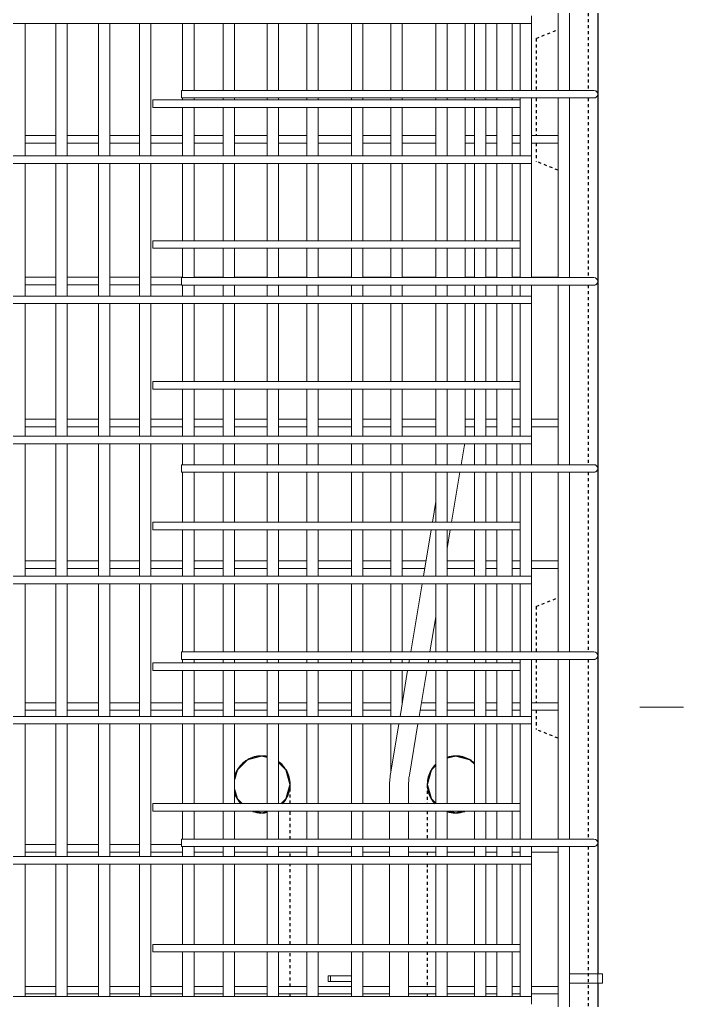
# Model space of a CAD drawing. Header units: millimetres. Extents: x -22025 to -1429, y -2879 to 29261.
# Drawn here: x -19545 to -18844, y -473 to 563 of the extents above; entities that cross this region are included whole.
import ezdxf

# ---------------------------------------------------------------- set-up
doc = ezdxf.new("R2010")
doc.units = ezdxf.units.MM
doc.linetypes.add('Dash', pattern=[6.36, 3.18, -3.18])
for name, color, linetype, lineweight in [('A-GENM', 13, 'Continuous', 18), ('A-WALL', 113, 'Continuous', 25), ('A-WALL-HDLN', 110, 'Dash', 25), ('G-ANNO-SYMB', 111, 'Continuous', 9), ('S-RBAR', 171, 'Continuous', 18)]:
    doc.layers.add(name, color=color, linetype=linetype, lineweight=lineweight)

# ---------------------------------------------------------------- blocks, each defined once
blk = doc.blocks.new('RR spread anchor face based - RR-SA-1_4-160-2134593-Elevation Front Copy 1')
at = {"layer": 'A-GENM'}
for p, q in [((-19219.6, -447), (-19217.1, -447)), ((-19219.6, -453), (-19219.6, -447)), ((-19217.1, -453), (-19219.6, -453)), ((-19217.1, -447), (-19194.9, -447)), ((-19217.1, -453), (-19217.1, -447)), ((-19194.9, -453), (-19217.1, -453))]:
    blk.add_line(p, q, dxfattribs=at)
blk = doc.blocks.new('RR spread anchor face based - RR-SA-2_5-200-1726821-Elevation Front Copy 1')
at = {"layer": 'A-GENM'}
for p, q in [((-18964.6, 6760), (-18934.6, 6760)), ((-18934.6, 6760), (-18929.6, 6760)), ((-18934.6, 6750), (-18934.6, 6760)), ((-18929.6, 6750), (-18929.6, 6760)), ((-18934.6, 6750), (-18964.6, 6750)), ((-18929.6, 6750), (-18934.6, 6750))]:
    blk.add_line(p, q, dxfattribs=at)

msp = doc.modelspace()

# ---------------------------------------------------------------- linework, layer by layer
at = {"layer": 'A-WALL'}
for p, q in [((-18934.6, 2200), (-18934.6, -445)), ((-19284, -216.5), (-19289.7, -215)), ((-19084.7, -215), (-19093.7, -217.4)), ((-19296.1, -273.3), (-19289.7, -275)), ((-19289.7, -275), (-19284, -273.5)), ((-19090.9, -273.3), (-19084.7, -275)), ((-19084.7, -275), (-19078.3, -273.3)), ((-18934.6, -455), (-18934.6, -1395))]:
    msp.add_line(p, q, dxfattribs=at)
at = {"layer": 'A-WALL', "flags": 128}
for points in [[(-19289.7, -215), (-19304.7, -219), (-19315.7, -230.1), (-19318.3, -239.8)], [(-19065, -223.7), (-19069.7, -219), (-19084.7, -215)], [(-19259.7, -245), (-19263.7, -230), (-19272, -221.7)], [(-19105.7, -225.1), (-19110.7, -230.1), (-19114.7, -245)], [(-19269, -265.3), (-19263.7, -259.9), (-19259.7, -245)], [(-19259.7, -250.1), (-19259.7, -245.1), (-19259.7, -245)], [(-19114.7, -245), (-19110.6, -260), (-19105.7, -264.9)], [(-19318.3, -250.2), (-19315.6, -260), (-19310.4, -265.3)]]:
    msp.add_lwpolyline(points, dxfattribs=at)
at = {"layer": 'A-WALL'}
for centre, start, end in [((-19289.7, -245), 90.7225, 119.4223), ((-19289.7, -245), 79.1003, 89.2664), ((-19084.7, -245), 90.7225, 107.6653), ((-19084.7, -245), 61.0187, 89.2664), ((-19289.7, -245), 120.8303, 149.6053), ((-19289.7, -245), 30.8311, 53.6214), ((-19084.7, -245), 135, 149.6053), ((-19084.7, -245), 48.7134, 59.6045), ((-19289.7, -245), 150.6728, 163.1626), ((-19289.7, -245), 0.3778, 29.7706), ((-19084.7, -245), 150.6728, 179.6194), ((-19289.7, -245), 330.719, 359.5722), ((-19084.7, -245), 180.4246, 209.7233), ((-19289.7, -245), 196.8374, 209.7233), ((-19289.7, -245), 210.813, 222.754), ((-19289.7, -245), 317.246, 329.6241), ((-19084.7, -245), 210.813, 222.754), ((-19289.7, -245), 251.522, 269.268), ((-19289.7, -245), 270.7209, 280.8997), ((-19084.7, -245), 252.3347, 269.268), ((-19084.7, -245), 270.7209, 288.478)]:
    msp.add_arc(centre, 30, start, end, dxfattribs=at)
at = {"layer": 'A-WALL-HDLN'}
for p, q in [((-18944.6, 677.7), (-18944.6, 488)), ((-18999.6, 543), (-18976.6, 552.2)), ((-18999.6, 543), (-18999.6, 488)), ((-18999.6, 480), (-18999.6, 440.4)), ((-18944.6, 480), (-18944.6, 290.3)), ((-18999.6, 432.4), (-18999.6, 413)), ((-18976.6, 403.8), (-18999.6, 413)), ((-18944.6, 282.3), (-18944.6, 92.7)), ((-18944.6, 84.7), (-18944.6, -105)), ((-18999.6, -57), (-18976.6, -47.8)), ((-18999.6, -57), (-18999.6, -105)), ((-18999.6, -113), (-18999.6, -158.7)), ((-18944.6, -113), (-18944.6, -302.7)), ((-18999.6, -166.7), (-18999.6, -187)), ((-18976.6, -196.2), (-18999.6, -187)), ((-18944.6, -310.7), (-18944.6, -500.3)), ((-19259.7, -321.1), (-19259.7, -316.5)), ((-19114.7, -316.5), (-19114.7, -321.1)), ((-19259.7, -413.9), (-19259.7, -329.1)), ((-19114.7, -335), (-19114.7, -413.9)), ((-19259.7, -458.3), (-19259.7, -421.9)), ((-19114.7, -421.9), (-19114.7, -458.3)), ((-19259.7, -469.1), (-19259.7, -466.3)), ((-19114.7, -466.3), (-19114.7, -469.1))]:
    msp.add_line(p, q, dxfattribs=at)
at = {"layer": 'A-WALL-HDLN', "flags": 128}
for points in [[(-19114.7, -245.4), (-19114.7, -249.1), (-19114.7, -261), (-19114.7, -265.3)], [(-19259.7, -265.3), (-19259.7, -264), (-19259.7, -250.7), (-19259.7, -250.1)], [(-19259.7, -302.7), (-19259.7, -283.7), (-19259.7, -273.3)], [(-19114.7, -273.3), (-19114.7, -279.7), (-19114.7, -302.7)], [(-19114.7, -329.1), (-19114.7, -330), (-19114.7, -335)]]:
    msp.add_lwpolyline(points, dxfattribs=at)
at = {"layer": 'G-ANNO-SYMB'}
msp.add_line((-18844.1, -163.4), (-18890, -163.4), dxfattribs=at)
at = {"layer": 'S-RBAR'}
for p, q in [((-18976.6, 488), (-18976.6, 677.7)), ((-18964.6, 488), (-18964.6, 677.7)), ((-19004.6, 566.8), (-19004.6, 558.8)), ((-19004.6, 558.8), (-20178.4, 558.8)), ((-19539.5, 418.8), (-19539.5, 558.8)), ((-19507.1, 418.8), (-19507.1, 558.8)), ((-19495.1, 418.8), (-19495.1, 558.8)), ((-19462.3, 418.8), (-19462.3, 558.8)), ((-19450.3, 418.8), (-19450.3, 558.8)), ((-19418.7, 418.8), (-19418.7, 558.8)), ((-19406.7, 418.8), (-19406.7, 558.8)), ((-19373.2, 488), (-19373.2, 558.8)), ((-19361.2, 488), (-19361.2, 558.8)), ((-19330.3, 488), (-19330.3, 558.8)), ((-19318.3, 488), (-19318.3, 558.8)), ((-19284, 488), (-19284, 558.8)), ((-19272, 488), (-19272, 558.8)), ((-19241.9, 488), (-19241.9, 558.8)), ((-19229.9, 488), (-19229.9, 558.8)), ((-19194.9, 488), (-19194.9, 558.8)), ((-19182.9, 488), (-19182.9, 558.8)), ((-19153.4, 488), (-19153.4, 558.8)), ((-19141.4, 488), (-19141.4, 558.8)), ((-19105.7, 488), (-19105.7, 558.8)), ((-19093.7, 488), (-19093.7, 558.8)), ((-19074.6, 488), (-19074.6, 558.8)), ((-19065, 488), (-19065, 558.8)), ((-19053, 488), (-19053, 558.8)), ((-19041.2, 488), (-19041.2, 558.8)), ((-19025.2, 488), (-19025.2, 558.8)), ((-19016.6, 488), (-19016.6, 558.8)), ((-19004.6, 488), (-19004.6, 558.8)), ((-19374.6, 488), (-18958.6, 488)), ((-19374.6, 480), (-19374.6, 488)), ((-18938.6, 488), (-18958.6, 488)), ((-19404.6, 477.9), (-19044.6, 477.9)), ((-19404.6, 469.9), (-19404.6, 477.9)), ((-19374.6, 480), (-18958.6, 480)), ((-19373.2, 477.9), (-19373.2, 480)), ((-19361.2, 477.9), (-19361.2, 480)), ((-19330.3, 477.9), (-19330.3, 480)), ((-19318.3, 477.9), (-19318.3, 480)), ((-19284, 477.9), (-19284, 480)), ((-19272, 477.9), (-19272, 480)), ((-19241.9, 477.9), (-19241.9, 480)), ((-19229.9, 477.9), (-19229.9, 480)), ((-19194.9, 477.9), (-19194.9, 480)), ((-19182.9, 477.9), (-19182.9, 480)), ((-19153.4, 477.9), (-19153.4, 480)), ((-19141.4, 477.9), (-19141.4, 480)), ((-19105.7, 477.9), (-19105.7, 480)), ((-19093.7, 477.9), (-19093.7, 480)), ((-19074.6, 477.9), (-19074.6, 480)), ((-19065, 477.9), (-19065, 480)), ((-19053, 477.9), (-19053, 480)), ((-19016.4, 477.9), (-19044.6, 477.9)), ((-19041.2, 477.9), (-19041.2, 480)), ((-19025.2, 477.9), (-19025.2, 480)), ((-19016.6, 418.8), (-19016.6, 480)), ((-19004.6, 418.8), (-19004.6, 480)), ((-18976.6, 290.3), (-18976.6, 480)), ((-18964.6, 290.3), (-18964.6, 480)), ((-18938.6, 480), (-18958.6, 480)), ((-19404.6, 469.9), (-19044.6, 469.9)), ((-19373.2, 418.8), (-19373.2, 469.9)), ((-19361.2, 418.8), (-19361.2, 469.9)), ((-19330.3, 418.8), (-19330.3, 469.9)), ((-19318.3, 418.8), (-19318.3, 469.9)), ((-19284, 418.8), (-19284, 469.9)), ((-19272, 418.8), (-19272, 469.9)), ((-19241.9, 418.8), (-19241.9, 469.9)), ((-19229.9, 418.8), (-19229.9, 469.9)), ((-19194.9, 418.8), (-19194.9, 469.9)), ((-19182.9, 418.8), (-19182.9, 469.9)), ((-19153.4, 418.8), (-19153.4, 469.9)), ((-19141.4, 418.8), (-19141.4, 469.9)), ((-19105.7, 418.8), (-19105.7, 469.9)), ((-19093.7, 418.8), (-19093.7, 469.9)), ((-19074.6, 418.8), (-19074.6, 469.9)), ((-19065, 418.8), (-19065, 469.9)), ((-19053, 418.8), (-19053, 469.9)), ((-19016.4, 469.9), (-19044.6, 469.9)), ((-19041.2, 418.8), (-19041.2, 469.9)), ((-19025.2, 418.8), (-19025.2, 469.9)), ((-19507.1, 440.4), (-19539.5, 440.4)), ((-19462.3, 440.4), (-19495.1, 440.4)), ((-19418.7, 440.4), (-19450.3, 440.4)), ((-19373.2, 440.4), (-19406.7, 440.4)), ((-19330.3, 440.4), (-19361.2, 440.4)), ((-19284, 440.4), (-19318.3, 440.4)), ((-19241.9, 440.4), (-19272, 440.4)), ((-19194.9, 440.4), (-19229.9, 440.4)), ((-19153.4, 440.4), (-19182.9, 440.4)), ((-19105.7, 440.4), (-19141.4, 440.4)), ((-19065, 440.4), (-19074.6, 440.4)), ((-19041.2, 440.4), (-19053, 440.4)), ((-19016.6, 440.4), (-19025.2, 440.4)), ((-18976.6, 440.4), (-19004.6, 440.4)), ((-19507.1, 432.4), (-19539.5, 432.4)), ((-19462.3, 432.4), (-19495.1, 432.4)), ((-19418.7, 432.4), (-19450.3, 432.4)), ((-19373.2, 432.4), (-19406.7, 432.4)), ((-19330.3, 432.4), (-19361.2, 432.4)), ((-19284, 432.4), (-19318.3, 432.4)), ((-19241.9, 432.4), (-19272, 432.4)), ((-19194.9, 432.4), (-19229.9, 432.4)), ((-19153.4, 432.4), (-19182.9, 432.4)), ((-19105.7, 432.4), (-19141.4, 432.4)), ((-19065, 432.4), (-19074.6, 432.4)), ((-19041.2, 432.4), (-19053, 432.4)), ((-19016.6, 432.4), (-19025.2, 432.4)), ((-18976.6, 432.4), (-19004.6, 432.4)), ((-19004.6, 418.8), (-20178.4, 418.8)), ((-19004.6, 418.8), (-19004.6, 410.8)), ((-19004.6, 410.8), (-20178.4, 410.8)), ((-19539.5, 270.8), (-19539.5, 410.8)), ((-19507.1, 270.8), (-19507.1, 410.8)), ((-19495.1, 270.8), (-19495.1, 410.8)), ((-19462.3, 270.8), (-19462.3, 410.8)), ((-19450.3, 270.8), (-19450.3, 410.8)), ((-19418.7, 270.8), (-19418.7, 410.8)), ((-19406.7, 270.8), (-19406.7, 410.8)), ((-19373.2, 329.3), (-19373.2, 410.8)), ((-19361.2, 329.3), (-19361.2, 410.8)), ((-19330.3, 329.3), (-19330.3, 410.8)), ((-19318.3, 329.3), (-19318.3, 410.8)), ((-19284, 329.3), (-19284, 410.8)), ((-19272, 329.3), (-19272, 410.8)), ((-19241.9, 329.3), (-19241.9, 410.8)), ((-19229.9, 329.3), (-19229.9, 410.8)), ((-19194.9, 329.3), (-19194.9, 410.8)), ((-19182.9, 329.3), (-19182.9, 410.8)), ((-19153.4, 329.3), (-19153.4, 410.8)), ((-19141.4, 329.3), (-19141.4, 410.8)), ((-19105.7, 329.3), (-19105.7, 410.8)), ((-19093.7, 329.3), (-19093.7, 410.8)), ((-19074.6, 329.3), (-19074.6, 410.8)), ((-19065, 329.3), (-19065, 410.8)), ((-19053, 329.3), (-19053, 410.8)), ((-19041.2, 329.3), (-19041.2, 410.8)), ((-19025.2, 329.3), (-19025.2, 410.8)), ((-19016.6, 290.3), (-19016.6, 410.8)), ((-19004.6, 290.3), (-19004.6, 410.8)), ((-19404.6, 329.3), (-19044.6, 329.3)), ((-19404.6, 321.3), (-19404.6, 329.3)), ((-19404.6, 321.3), (-19044.6, 321.3)), ((-19373.2, 290.3), (-19373.2, 321.3)), ((-19361.2, 290.3), (-19361.2, 321.3)), ((-19330.3, 290.3), (-19330.3, 321.3)), ((-19318.3, 290.3), (-19318.3, 321.3)), ((-19284, 290.3), (-19284, 321.3)), ((-19272, 290.3), (-19272, 321.3)), ((-19241.9, 290.3), (-19241.9, 321.3)), ((-19229.9, 290.3), (-19229.9, 321.3)), ((-19194.9, 290.3), (-19194.9, 321.3)), ((-19182.9, 290.3), (-19182.9, 321.3)), ((-19153.4, 290.3), (-19153.4, 321.3)), ((-19141.4, 290.3), (-19141.4, 321.3)), ((-19105.7, 290.3), (-19105.7, 321.3)), ((-19093.7, 290.3), (-19093.7, 321.3)), ((-19074.6, 290.3), (-19074.6, 321.3)), ((-19065, 290.3), (-19065, 321.3)), ((-19053, 290.3), (-19053, 321.3)), ((-19016.4, 329.3), (-19044.6, 329.3)), ((-19016.4, 321.3), (-19044.6, 321.3)), ((-19041.2, 290.3), (-19041.2, 321.3)), ((-19025.2, 290.3), (-19025.2, 321.3)), ((-19507.1, 290.6), (-19539.5, 290.6)), ((-19462.3, 290.6), (-19495.1, 290.6)), ((-19418.7, 290.6), (-19450.3, 290.6)), ((-19373.2, 290.6), (-19406.7, 290.6)), ((-19374.6, 290.3), (-18958.6, 290.3)), ((-19374.6, 282.3), (-19374.6, 290.3)), ((-19330.3, 290.6), (-19361.2, 290.6)), ((-19284, 290.6), (-19318.3, 290.6)), ((-19241.9, 290.6), (-19272, 290.6)), ((-19194.9, 290.6), (-19229.9, 290.6)), ((-19153.4, 290.6), (-19182.9, 290.6)), ((-19105.7, 290.6), (-19141.4, 290.6)), ((-19065, 290.6), (-19074.6, 290.6)), ((-19041.2, 290.6), (-19053, 290.6)), ((-19016.6, 290.6), (-19025.2, 290.6)), ((-18976.6, 290.6), (-19004.6, 290.6)), ((-18938.6, 290.3), (-18958.6, 290.3)), ((-19507.1, 282.6), (-19539.5, 282.6)), ((-19462.3, 282.6), (-19495.1, 282.6)), ((-19418.7, 282.6), (-19450.3, 282.6)), ((-19374.6, 282.6), (-19406.7, 282.6)), ((-19374.6, 282.3), (-18958.6, 282.3)), ((-19373.2, 270.8), (-19373.2, 282.3)), ((-19361.2, 270.8), (-19361.2, 282.3)), ((-19330.3, 270.8), (-19330.3, 282.3)), ((-19318.3, 270.8), (-19318.3, 282.3)), ((-19284, 270.8), (-19284, 282.3)), ((-19272, 270.8), (-19272, 282.3)), ((-19241.9, 270.8), (-19241.9, 282.3)), ((-19229.9, 270.8), (-19229.9, 282.3)), ((-19194.9, 270.8), (-19194.9, 282.3)), ((-19182.9, 270.8), (-19182.9, 282.3)), ((-19153.4, 270.8), (-19153.4, 282.3)), ((-19141.4, 270.8), (-19141.4, 282.3)), ((-19105.7, 270.8), (-19105.7, 282.3)), ((-19093.7, 270.8), (-19093.7, 282.3)), ((-19074.6, 270.8), (-19074.6, 282.3)), ((-19065, 270.8), (-19065, 282.3)), ((-19053, 270.8), (-19053, 282.3)), ((-19041.2, 270.8), (-19041.2, 282.3)), ((-19025.2, 270.8), (-19025.2, 282.3)), ((-19016.6, 270.8), (-19016.6, 282.3)), ((-19004.6, 270.8), (-19004.6, 282.3)), ((-18976.6, 92.7), (-18976.6, 282.3)), ((-18964.6, 92.7), (-18964.6, 282.3)), ((-18938.6, 282.3), (-18958.6, 282.3)), ((-19004.6, 270.8), (-20178.4, 270.8)), ((-19004.6, 270.8), (-19004.6, 262.8)), ((-19004.6, 262.8), (-20178.4, 262.8)), ((-19539.5, 122.8), (-19539.5, 262.8)), ((-19507.1, 122.8), (-19507.1, 262.8)), ((-19495.1, 122.8), (-19495.1, 262.8)), ((-19462.3, 122.8), (-19462.3, 262.8)), ((-19450.3, 122.8), (-19450.3, 262.8)), ((-19418.7, 122.8), (-19418.7, 262.8)), ((-19406.7, 122.8), (-19406.7, 262.8)), ((-19373.2, 180.6), (-19373.2, 262.8)), ((-19361.2, 180.6), (-19361.2, 262.8)), ((-19330.3, 180.6), (-19330.3, 262.8)), ((-19318.3, 180.6), (-19318.3, 262.8)), ((-19284, 180.6), (-19284, 262.8)), ((-19272, 180.6), (-19272, 262.8)), ((-19241.9, 180.6), (-19241.9, 262.8)), ((-19229.9, 180.6), (-19229.9, 262.8)), ((-19194.9, 180.6), (-19194.9, 262.8)), ((-19182.9, 180.6), (-19182.9, 262.8)), ((-19153.4, 180.6), (-19153.4, 262.8)), ((-19141.4, 180.6), (-19141.4, 262.8)), ((-19105.7, 180.6), (-19105.7, 262.8)), ((-19093.7, 180.6), (-19093.7, 262.8)), ((-19074.6, 180.6), (-19074.6, 262.8)), ((-19065, 180.6), (-19065, 262.8)), ((-19053, 180.6), (-19053, 262.8)), ((-19041.2, 180.6), (-19041.2, 262.8)), ((-19025.2, 180.6), (-19025.2, 262.8)), ((-19016.6, 122.8), (-19016.6, 262.8)), ((-19004.6, 122.8), (-19004.6, 262.8)), ((-19404.6, 180.6), (-19044.6, 180.6)), ((-19404.6, 172.6), (-19404.6, 180.6)), ((-19016.4, 180.6), (-19044.6, 180.6)), ((-19404.6, 172.6), (-19044.6, 172.6)), ((-19373.2, 122.8), (-19373.2, 172.6)), ((-19361.2, 122.8), (-19361.2, 172.6)), ((-19330.3, 122.8), (-19330.3, 172.6)), ((-19318.3, 122.8), (-19318.3, 172.6)), ((-19284, 122.8), (-19284, 172.6)), ((-19272, 122.8), (-19272, 172.6)), ((-19241.9, 122.8), (-19241.9, 172.6)), ((-19229.9, 122.8), (-19229.9, 172.6)), ((-19194.9, 122.8), (-19194.9, 172.6)), ((-19182.9, 122.8), (-19182.9, 172.6)), ((-19153.4, 122.8), (-19153.4, 172.6)), ((-19141.4, 122.8), (-19141.4, 172.6)), ((-19105.7, 122.8), (-19105.7, 172.6)), ((-19093.7, 122.8), (-19093.7, 172.6)), ((-19074.6, 126.5), (-19074.6, 172.6)), ((-19065, 122.8), (-19065, 172.6)), ((-19053, 122.8), (-19053, 172.6)), ((-19016.4, 172.6), (-19044.6, 172.6)), ((-19041.2, 122.8), (-19041.2, 172.6)), ((-19025.2, 122.8), (-19025.2, 172.6)), ((-19507.1, 140.8), (-19539.5, 140.8)), ((-19462.3, 140.8), (-19495.1, 140.8)), ((-19418.7, 140.8), (-19450.3, 140.8)), ((-19373.2, 140.8), (-19406.7, 140.8)), ((-19330.3, 140.8), (-19361.2, 140.8)), ((-19284, 140.8), (-19318.3, 140.8)), ((-19241.9, 140.8), (-19272, 140.8)), ((-19194.9, 140.8), (-19229.9, 140.8)), ((-19153.4, 140.8), (-19182.9, 140.8)), ((-19105.7, 140.8), (-19141.4, 140.8)), ((-19065, 140.8), (-19074.6, 140.8)), ((-19041.2, 140.8), (-19053, 140.8)), ((-19016.6, 140.8), (-19025.2, 140.8)), ((-18976.6, 140.8), (-19004.6, 140.8)), ((-19507.1, 132.8), (-19539.5, 132.8)), ((-19462.3, 132.8), (-19495.1, 132.8)), ((-19418.7, 132.8), (-19450.3, 132.8)), ((-19373.2, 132.8), (-19406.7, 132.8)), ((-19330.3, 132.8), (-19361.2, 132.8)), ((-19284, 132.8), (-19318.3, 132.8)), ((-19241.9, 132.8), (-19272, 132.8)), ((-19194.9, 132.8), (-19229.9, 132.8)), ((-19153.4, 132.8), (-19182.9, 132.8)), ((-19105.7, 132.8), (-19141.4, 132.8)), ((-19065, 132.8), (-19074.6, 132.8)), ((-19041.2, 132.8), (-19053, 132.8)), ((-19016.6, 132.8), (-19025.2, 132.8)), ((-18976.6, 132.8), (-19004.6, 132.8)), ((-19004.6, 122.8), (-20178.4, 122.8)), ((-19004.6, 114.8), (-20178.4, 114.8)), ((-19539.5, -25.1), (-19539.5, 114.8)), ((-19507.1, -25.1), (-19507.1, 114.8)), ((-19495.1, -25.1), (-19495.1, 114.8)), ((-19462.3, -25.1), (-19462.3, 114.8)), ((-19450.3, -25.1), (-19450.3, 114.8)), ((-19418.7, -25.1), (-19418.7, 114.8)), ((-19406.7, -25.1), (-19406.7, 114.8)), ((-19373.2, 92.7), (-19373.2, 114.8)), ((-19361.2, 92.7), (-19361.2, 114.8)), ((-19330.3, 92.7), (-19330.3, 114.8)), ((-19318.3, 92.7), (-19318.3, 114.8)), ((-19284, 92.7), (-19284, 114.8)), ((-19272, 92.7), (-19272, 114.8)), ((-19241.9, 92.7), (-19241.9, 114.8)), ((-19229.9, 92.7), (-19229.9, 114.8)), ((-19194.9, 92.7), (-19194.9, 114.8)), ((-19182.9, 92.7), (-19182.9, 114.8)), ((-19153.4, 92.7), (-19153.4, 114.8)), ((-19141.4, 92.7), (-19141.4, 114.8)), ((-19105.7, 92.7), (-19105.7, 114.8)), ((-19093.7, 92.7), (-19093.7, 114.8)), ((-19065, 92.7), (-19065, 114.8)), ((-19053, 92.7), (-19053, 114.8)), ((-19041.2, 92.7), (-19041.2, 114.8)), ((-19025.2, 92.7), (-19025.2, 114.8)), ((-19016.6, 92.7), (-19016.6, 114.8)), ((-19004.6, 122.8), (-19004.6, 114.8)), ((-19004.6, 92.7), (-19004.6, 114.8)), ((-19079, 92.7), (-19075.8, 111.7)), ((-19374.6, 92.7), (-18958.6, 92.7)), ((-19374.6, 84.7), (-19374.6, 92.7)), ((-19374.6, 84.7), (-18958.6, 84.7)), ((-19373.2, 32), (-19373.2, 84.7)), ((-19361.2, 32), (-19361.2, 84.7)), ((-19330.3, 32), (-19330.3, 84.7)), ((-19318.3, 32), (-19318.3, 84.7)), ((-19284, 32), (-19284, 84.7)), ((-19272, 32), (-19272, 84.7)), ((-19241.9, 32), (-19241.9, 84.7)), ((-19229.9, 32), (-19229.9, 84.7)), ((-19194.9, 32), (-19194.9, 84.7)), ((-19182.9, 32), (-19182.9, 84.7)), ((-19153.4, 32), (-19153.4, 84.7)), ((-19141.4, 32), (-19141.4, 84.7)), ((-19105.7, 32), (-19105.7, 84.7)), ((-19093.7, 32), (-19093.7, 84.7)), ((-19089.1, 32), (-19080.3, 84.7)), ((-19065, 32), (-19065, 84.7)), ((-19053, 32), (-19053, 84.7)), ((-19041.2, 32), (-19041.2, 84.7)), ((-19025.2, 32), (-19025.2, 84.7)), ((-19016.6, -25.1), (-19016.6, 84.7)), ((-19004.6, -25.1), (-19004.6, 84.7)), ((-18976.6, -105), (-18976.6, 84.7)), ((-18964.6, -105), (-18964.6, 84.7)), ((-18938.6, 92.7), (-18958.6, 92.7)), ((-18938.6, 84.7), (-18958.6, 84.7)), ((-19109.3, 32), (-19105.7, 53.8)), ((-19404.6, 32), (-19044.6, 32)), ((-19404.6, 24), (-19404.6, 32)), ((-19016.4, 32), (-19044.6, 32)), ((-19404.6, 24), (-19044.6, 24)), ((-19373.2, -25.1), (-19373.2, 24)), ((-19361.2, -25.1), (-19361.2, 24)), ((-19330.3, -25.1), (-19330.3, 24)), ((-19318.3, -25.1), (-19318.3, 24)), ((-19284, -25.1), (-19284, 24)), ((-19272, -25.1), (-19272, 24)), ((-19241.9, -25.1), (-19241.9, 24)), ((-19229.9, -25.1), (-19229.9, 24)), ((-19194.9, -25.1), (-19194.9, 24)), ((-19182.9, -25.1), (-19182.9, 24)), ((-19153.4, -25.1), (-19153.4, 24)), ((-19141.4, -25.1), (-19141.4, 24)), ((-19118.9, -25.1), (-19110.7, 24)), ((-19105.7, -25.1), (-19105.7, 24)), ((-19093.7, 4.1), (-19090.4, 24)), ((-19093.7, -25.1), (-19093.7, 24)), ((-19065, -25.1), (-19065, 24)), ((-19053, -25.1), (-19053, 24)), ((-19016.4, 24), (-19044.6, 24)), ((-19041.2, -25.1), (-19041.2, 24)), ((-19025.2, -25.1), (-19025.2, 24)), ((-19507.1, -8.9), (-19539.5, -8.9)), ((-19462.3, -8.9), (-19495.1, -8.9)), ((-19418.7, -8.9), (-19450.3, -8.9)), ((-19373.2, -8.9), (-19406.7, -8.9)), ((-19330.3, -8.9), (-19361.2, -8.9)), ((-19284, -8.9), (-19318.3, -8.9)), ((-19241.9, -8.9), (-19272, -8.9)), ((-19194.9, -8.9), (-19229.9, -8.9)), ((-19153.4, -8.9), (-19182.9, -8.9)), ((-19116.2, -8.9), (-19141.4, -8.9)), ((-19065, -8.9), (-19093.7, -8.9)), ((-19041.2, -8.9), (-19053, -8.9)), ((-19016.6, -8.9), (-19025.2, -8.9)), ((-18976.6, -8.9), (-19004.6, -8.9)), ((-19507.1, -16.9), (-19539.5, -16.9)), ((-19462.3, -16.9), (-19495.1, -16.9)), ((-19418.7, -16.9), (-19450.3, -16.9)), ((-19373.2, -16.9), (-19406.7, -16.9)), ((-19330.3, -16.9), (-19361.2, -16.9)), ((-19284, -16.9), (-19318.3, -16.9)), ((-19241.9, -16.9), (-19272, -16.9)), ((-19194.9, -16.9), (-19229.9, -16.9)), ((-19153.4, -16.9), (-19182.9, -16.9)), ((-19117.5, -16.9), (-19141.4, -16.9)), ((-19065, -16.9), (-19093.7, -16.9)), ((-19041.2, -16.9), (-19053, -16.9)), ((-19016.6, -16.9), (-19025.2, -16.9)), ((-18976.6, -16.9), (-19004.6, -16.9)), ((-19004.6, -25.1), (-20178.4, -25.1)), ((-19004.6, -25.1), (-19004.6, -33.1)), ((-19004.6, -33.1), (-20178.4, -33.1)), ((-19539.5, -173.1), (-19539.5, -33.1)), ((-19507.1, -173.1), (-19507.1, -33.1)), ((-19495.1, -173.1), (-19495.1, -33.1)), ((-19462.3, -173.1), (-19462.3, -33.1)), ((-19450.3, -173.1), (-19450.3, -33.1)), ((-19418.7, -173.1), (-19418.7, -33.1)), ((-19406.7, -173.1), (-19406.7, -33.1)), ((-19373.2, -105), (-19373.2, -33.1)), ((-19361.2, -105), (-19361.2, -33.1)), ((-19330.3, -105), (-19330.3, -33.1)), ((-19318.3, -105), (-19318.3, -33.1)), ((-19284, -105), (-19284, -33.1)), ((-19272, -105), (-19272, -33.1)), ((-19241.9, -105), (-19241.9, -33.1)), ((-19229.9, -105), (-19229.9, -33.1)), ((-19194.9, -105), (-19194.9, -33.1)), ((-19182.9, -105), (-19182.9, -33.1)), ((-19153.4, -105), (-19153.4, -33.1)), ((-19141.4, -105), (-19141.4, -33.1)), ((-19132.2, -105), (-19120.2, -33.1)), ((-19105.7, -105), (-19105.7, -33.1)), ((-19093.7, -105), (-19093.7, -33.1)), ((-19065, -105), (-19065, -33.1)), ((-19053, -105), (-19053, -33.1)), ((-19041.2, -105), (-19041.2, -33.1)), ((-19025.2, -105), (-19025.2, -33.1)), ((-19016.6, -105), (-19016.6, -33.1)), ((-19004.6, -105), (-19004.6, -33.1)), ((-19111.9, -105), (-19105.7, -67.9)), ((-19374.6, -105), (-18958.6, -105)), ((-19374.6, -113), (-19374.6, -105)), ((-19374.6, -113), (-18958.6, -113)), ((-19373.2, -116.6), (-19373.2, -113)), ((-19361.2, -116.6), (-19361.2, -113)), ((-19330.3, -116.6), (-19330.3, -113)), ((-19318.3, -116.6), (-19318.3, -113)), ((-19284, -116.6), (-19284, -113)), ((-19272, -116.6), (-19272, -113)), ((-19241.9, -116.6), (-19241.9, -113)), ((-19229.9, -116.6), (-19229.9, -113)), ((-19194.9, -116.6), (-19194.9, -113)), ((-19182.9, -116.6), (-19182.9, -113)), ((-19153.4, -116.6), (-19153.4, -113)), ((-19141.4, -116.6), (-19141.4, -113)), ((-19134.1, -116.6), (-19133.5, -113)), ((-19113.8, -116.6), (-19113.2, -113)), ((-19105.7, -116.6), (-19105.7, -113)), ((-19093.7, -116.6), (-19093.7, -113)), ((-19065, -116.6), (-19065, -113)), ((-19053, -116.6), (-19053, -113)), ((-19041.2, -116.6), (-19041.2, -113)), ((-19025.2, -116.6), (-19025.2, -113)), ((-19016.6, -173.1), (-19016.6, -113)), ((-19004.6, -173.1), (-19004.6, -113)), ((-18976.6, -302.7), (-18976.6, -113)), ((-18964.6, -302.7), (-18964.6, -113)), ((-18938.6, -105), (-18958.6, -105)), ((-18938.6, -113), (-18958.6, -113)), ((-19404.6, -116.6), (-19044.6, -116.6)), ((-19404.6, -124.6), (-19404.6, -116.6)), ((-19016.4, -116.6), (-19044.6, -116.6)), ((-19404.6, -124.6), (-19044.6, -124.6)), ((-19373.2, -173.1), (-19373.2, -124.6)), ((-19361.2, -173.1), (-19361.2, -124.6)), ((-19330.3, -173.1), (-19330.3, -124.6)), ((-19318.3, -173.1), (-19318.3, -124.6)), ((-19284, -173.1), (-19284, -124.6)), ((-19272, -173.1), (-19272, -124.6)), ((-19241.9, -173.1), (-19241.9, -124.6)), ((-19229.9, -173.1), (-19229.9, -124.6)), ((-19194.9, -173.1), (-19194.9, -124.6)), ((-19182.9, -173.1), (-19182.9, -124.6)), ((-19153.4, -173.1), (-19153.4, -124.6)), ((-19143.5, -173.1), (-19135.5, -124.6)), ((-19141.4, -160.5), (-19141.4, -124.6)), ((-19123.3, -173.1), (-19115.2, -124.6)), ((-19105.7, -173.1), (-19105.7, -124.6)), ((-19093.7, -173.1), (-19093.7, -124.6)), ((-19065, -173.1), (-19065, -124.6)), ((-19053, -173.1), (-19053, -124.6)), ((-19016.4, -124.6), (-19044.6, -124.6)), ((-19041.2, -173.1), (-19041.2, -124.6)), ((-19025.2, -173.1), (-19025.2, -124.6)), ((-19507.1, -158.7), (-19539.5, -158.7)), ((-19462.3, -158.7), (-19495.1, -158.7)), ((-19418.7, -158.7), (-19450.3, -158.7)), ((-19373.2, -158.7), (-19406.7, -158.7)), ((-19330.3, -158.7), (-19361.2, -158.7)), ((-19284, -158.7), (-19318.3, -158.7)), ((-19241.9, -158.7), (-19272, -158.7)), ((-19194.9, -158.7), (-19229.9, -158.7)), ((-19153.4, -158.7), (-19182.9, -158.7)), ((-19105.7, -158.7), (-19120.9, -158.7)), ((-19065, -158.7), (-19093.7, -158.7)), ((-19041.2, -158.7), (-19053, -158.7)), ((-19016.6, -158.7), (-19025.2, -158.7)), ((-18976.6, -158.7), (-19004.6, -158.7)), ((-19004.6, -173.1), (-20178.4, -173.1)), ((-19507.1, -166.7), (-19539.5, -166.7)), ((-19462.3, -166.7), (-19495.1, -166.7)), ((-19418.7, -166.7), (-19450.3, -166.7)), ((-19373.2, -166.7), (-19406.7, -166.7)), ((-19330.3, -166.7), (-19361.2, -166.7)), ((-19284, -166.7), (-19318.3, -166.7)), ((-19241.9, -166.7), (-19272, -166.7)), ((-19194.9, -166.7), (-19229.9, -166.7)), ((-19153.4, -166.7), (-19182.9, -166.7)), ((-19105.7, -166.7), (-19122.2, -166.7)), ((-19065, -166.7), (-19093.7, -166.7)), ((-19041.2, -166.7), (-19053, -166.7)), ((-19016.6, -166.7), (-19025.2, -166.7)), ((-18976.6, -166.7), (-19004.6, -166.7)), ((-19004.6, -173.1), (-19004.6, -181.1)), ((-19004.6, -181.1), (-20178.4, -181.1)), ((-19539.5, -321.1), (-19539.5, -181.1)), ((-19507.1, -321.1), (-19507.1, -181.1)), ((-19495.1, -321.1), (-19495.1, -181.1)), ((-19462.3, -321.1), (-19462.3, -181.1)), ((-19450.3, -321.1), (-19450.3, -181.1)), ((-19418.7, -321.1), (-19418.7, -181.1)), ((-19406.7, -321.1), (-19406.7, -181.1)), ((-19373.2, -265.3), (-19373.2, -181.1)), ((-19361.2, -265.3), (-19361.2, -181.1)), ((-19330.3, -265.3), (-19330.3, -181.1)), ((-19318.3, -265.3), (-19318.3, -181.1)), ((-19284, -265.3), (-19284, -181.1)), ((-19272, -265.3), (-19272, -181.1)), ((-19241.9, -265.3), (-19241.9, -181.1)), ((-19229.9, -265.3), (-19229.9, -181.1)), ((-19194.9, -265.3), (-19194.9, -181.1)), ((-19182.9, -265.3), (-19182.9, -181.1)), ((-19153.4, -232.6), (-19153.4, -181.1)), ((-19153.3, -232), (-19144.9, -181.1)), ((-19133.6, -235.3), (-19124.6, -181.1)), ((-19105.7, -265.3), (-19105.7, -181.1)), ((-19093.7, -265.3), (-19093.7, -181.1)), ((-19065, -265.3), (-19065, -181.1)), ((-19053, -265.3), (-19053, -181.1)), ((-19041.2, -265.3), (-19041.2, -181.1)), ((-19025.2, -265.3), (-19025.2, -181.1)), ((-19016.6, -302.7), (-19016.6, -181.1)), ((-19004.6, -302.7), (-19004.6, -181.1)), ((-19154.6, -265.3), (-19154.6, -246.8)), ((-19134.6, -265.3), (-19134.6, -246.8)), ((-19404.6, -265.3), (-19044.6, -265.3)), ((-19404.6, -273.3), (-19404.6, -265.3)), ((-19016.4, -265.3), (-19044.6, -265.3)), ((-19404.6, -273.3), (-19044.6, -273.3)), ((-19373.2, -302.7), (-19373.2, -273.3)), ((-19361.2, -302.7), (-19361.2, -273.3)), ((-19330.3, -302.7), (-19330.3, -273.3)), ((-19318.3, -302.7), (-19318.3, -273.3)), ((-19284, -302.7), (-19284, -273.3)), ((-19272, -302.7), (-19272, -273.3)), ((-19241.9, -302.7), (-19241.9, -273.3)), ((-19229.9, -302.7), (-19229.9, -273.3)), ((-19194.9, -302.7), (-19194.9, -273.3)), ((-19182.9, -302.7), (-19182.9, -273.3)), ((-19154.6, -302.7), (-19154.6, -273.3)), ((-19134.6, -302.7), (-19134.6, -273.3)), ((-19105.7, -302.7), (-19105.7, -273.3)), ((-19093.7, -302.7), (-19093.7, -273.3)), ((-19065, -302.7), (-19065, -273.3)), ((-19053, -302.7), (-19053, -273.3)), ((-19016.4, -273.3), (-19044.6, -273.3)), ((-19041.2, -302.7), (-19041.2, -273.3)), ((-19025.2, -302.7), (-19025.2, -273.3)), ((-19507.1, -308.5), (-19539.5, -308.5)), ((-19462.3, -308.5), (-19495.1, -308.5)), ((-19418.7, -308.5), (-19450.3, -308.5)), ((-19374.6, -308.5), (-19406.7, -308.5)), ((-19374.6, -302.7), (-18958.6, -302.7)), ((-19374.6, -310.7), (-19374.6, -302.7)), ((-19374.6, -310.7), (-18958.6, -310.7)), ((-19373.2, -321.1), (-19373.2, -310.7)), ((-19361.2, -321.1), (-19361.2, -310.7)), ((-19330.3, -321.1), (-19330.3, -310.7)), ((-19318.3, -321.1), (-19318.3, -310.7)), ((-19284, -321.1), (-19284, -310.7)), ((-19272, -321.1), (-19272, -310.7)), ((-19241.9, -321.1), (-19241.9, -310.7)), ((-19229.9, -321.1), (-19229.9, -310.7)), ((-19194.9, -321.1), (-19194.9, -310.7)), ((-19182.9, -321.1), (-19182.9, -310.7)), ((-19154.6, -321.1), (-19154.6, -310.7)), ((-19134.6, -321.1), (-19134.6, -310.7)), ((-19105.7, -321.1), (-19105.7, -310.7)), ((-19093.7, -321.1), (-19093.7, -310.7)), ((-19065, -321.1), (-19065, -310.7)), ((-19053, -321.1), (-19053, -310.7)), ((-19041.2, -321.1), (-19041.2, -310.7)), ((-19025.2, -321.1), (-19025.2, -310.7)), ((-19016.6, -321.1), (-19016.6, -310.7)), ((-19004.6, -321.1), (-19004.6, -310.7)), ((-18976.6, -500.3), (-18976.6, -310.7)), ((-18964.6, -500.3), (-18964.6, -310.7)), ((-18938.6, -302.7), (-18958.6, -302.7)), ((-18938.6, -310.7), (-18958.6, -310.7)), ((-19004.6, -321.1), (-20178.4, -321.1)), ((-19507.1, -316.5), (-19539.5, -316.5)), ((-19462.3, -316.5), (-19495.1, -316.5)), ((-19418.7, -316.5), (-19450.3, -316.5)), ((-19373.2, -316.5), (-19406.7, -316.5)), ((-19330.3, -316.5), (-19361.2, -316.5)), ((-19284, -316.5), (-19318.3, -316.5)), ((-19241.9, -316.5), (-19272, -316.5)), ((-19194.9, -316.5), (-19229.9, -316.5)), ((-19154.6, -316.5), (-19182.9, -316.5)), ((-19105.7, -316.5), (-19134.6, -316.5)), ((-19065, -316.5), (-19093.7, -316.5)), ((-19041.2, -316.5), (-19053, -316.5)), ((-19016.6, -316.5), (-19025.2, -316.5)), ((-18976.6, -316.5), (-19004.6, -316.5)), ((-19004.6, -321.1), (-19004.6, -329.1)), ((-19004.6, -329.1), (-20178.4, -329.1)), ((-19539.5, -469.1), (-19539.5, -329.1)), ((-19507.1, -469.1), (-19507.1, -329.1)), ((-19495.1, -469.1), (-19495.1, -329.1)), ((-19462.3, -469.1), (-19462.3, -329.1)), ((-19450.3, -469.1), (-19450.3, -329.1)), ((-19418.7, -469.1), (-19418.7, -329.1)), ((-19406.7, -469.1), (-19406.7, -329.1)), ((-19373.2, -413.9), (-19373.2, -329.1)), ((-19361.2, -413.9), (-19361.2, -329.1)), ((-19330.3, -413.9), (-19330.3, -329.1)), ((-19318.3, -413.9), (-19318.3, -329.1)), ((-19284, -413.9), (-19284, -329.1)), ((-19272, -413.9), (-19272, -329.1)), ((-19241.9, -413.9), (-19241.9, -329.1)), ((-19229.9, -413.9), (-19229.9, -329.1)), ((-19194.9, -413.9), (-19194.9, -329.1)), ((-19182.9, -413.9), (-19182.9, -329.1)), ((-19154.6, -413.9), (-19154.6, -329.1)), ((-19134.6, -413.9), (-19134.6, -329.1)), ((-19105.7, -413.9), (-19105.7, -329.1)), ((-19093.7, -413.9), (-19093.7, -329.1)), ((-19065, -413.9), (-19065, -329.1)), ((-19053, -413.9), (-19053, -329.1)), ((-19041.2, -413.9), (-19041.2, -329.1)), ((-19025.2, -413.9), (-19025.2, -329.1)), ((-19016.6, -469.1), (-19016.6, -329.1)), ((-19004.6, -469.1), (-19004.6, -329.1)), ((-19404.6, -413.9), (-19044.6, -413.9)), ((-19404.6, -421.9), (-19404.6, -413.9)), ((-19016.4, -413.9), (-19044.6, -413.9)), ((-19404.6, -421.9), (-19044.6, -421.9)), ((-19373.2, -469.1), (-19373.2, -421.9)), ((-19361.2, -469.1), (-19361.2, -421.9)), ((-19330.3, -469.1), (-19330.3, -421.9)), ((-19318.3, -469.1), (-19318.3, -421.9)), ((-19284, -469.1), (-19284, -421.9)), ((-19272, -469.1), (-19272, -421.9)), ((-19241.9, -469.1), (-19241.9, -421.9)), ((-19229.9, -469.1), (-19229.9, -421.9)), ((-19194.9, -469.1), (-19194.9, -421.9)), ((-19182.9, -469.1), (-19182.9, -421.9)), ((-19154.6, -469.1), (-19154.6, -421.9)), ((-19134.6, -469.1), (-19134.6, -421.9)), ((-19105.7, -469.1), (-19105.7, -421.9)), ((-19093.7, -469.1), (-19093.7, -421.9)), ((-19065, -469.1), (-19065, -421.9)), ((-19053, -469.1), (-19053, -421.9)), ((-19016.4, -421.9), (-19044.6, -421.9)), ((-19041.2, -469.1), (-19041.2, -421.9)), ((-19025.2, -469.1), (-19025.2, -421.9)), ((-19507.1, -458.3), (-19539.5, -458.3)), ((-19462.3, -458.3), (-19495.1, -458.3)), ((-19418.7, -458.3), (-19450.3, -458.3)), ((-19373.2, -458.3), (-19406.7, -458.3)), ((-19330.3, -458.3), (-19361.2, -458.3)), ((-19284, -458.3), (-19318.3, -458.3)), ((-19241.9, -458.3), (-19272, -458.3)), ((-19194.9, -458.3), (-19229.9, -458.3)), ((-19154.6, -458.3), (-19182.9, -458.3)), ((-19105.7, -458.3), (-19134.6, -458.3)), ((-19065, -458.3), (-19093.7, -458.3)), ((-19041.2, -458.3), (-19053, -458.3)), ((-19016.6, -458.3), (-19025.2, -458.3)), ((-18976.6, -458.3), (-19004.6, -458.3)), ((-19004.6, -469.1), (-20178.4, -469.1)), ((-19507.1, -466.3), (-19539.5, -466.3)), ((-19462.3, -466.3), (-19495.1, -466.3)), ((-19418.7, -466.3), (-19450.3, -466.3)), ((-19373.2, -466.3), (-19406.7, -466.3)), ((-19330.3, -466.3), (-19361.2, -466.3)), ((-19284, -466.3), (-19318.3, -466.3)), ((-19241.9, -466.3), (-19272, -466.3)), ((-19194.9, -466.3), (-19229.9, -466.3)), ((-19154.6, -466.3), (-19182.9, -466.3)), ((-19105.7, -466.3), (-19134.6, -466.3)), ((-19065, -466.3), (-19093.7, -466.3)), ((-19041.2, -466.3), (-19053, -466.3)), ((-19016.6, -466.3), (-19025.2, -466.3)), ((-18976.6, -466.3), (-19004.6, -466.3)), ((-19004.6, -469.1), (-19004.6, -477.1))]:
    msp.add_line(p, q, dxfattribs=at)
for centre, radius, start, end in [((-18938.6, 484), 4, 270, 90), ((-18938.6, 484), 4, 15, 60), ((-18938.6, 484), 4, 270, 285), ((-18938.6, 484), 4, 300, 345), ((-18938.6, 286.3), 4, 270, 90), ((-18938.6, 286.3), 4, 270, 285), ((-18938.6, 286.3), 4, 15, 60), ((-18938.6, 286.3), 4, 300, 345), ((-19164.6, 126.5), 90, 357.6853, 0), ((-19164.6, 126.5), 90, 350.5377, 352.5682), ((-18938.6, 88.7), 4, 270, 90), ((-18938.6, 88.7), 4, 270, 285), ((-18938.6, 88.7), 4, 15, 60), ((-18938.6, 88.7), 4, 300, 345), ((-18938.6, -109), 4, 270, 90), ((-18938.6, -109), 4, 270, 285), ((-18938.6, -109), 4, 15, 60), ((-18938.6, -109), 4, 300, 345), ((-19064.6, -246.8), 90, 170.5377, 180), ((-19064.6, -246.8), 70, 170.5377, 180), ((-18938.6, -306.7), 4, 270, 90), ((-18938.6, -306.7), 4, 270, 285), ((-18938.6, -306.7), 4, 15, 60), ((-18938.6, -306.7), 4, 300, 345)]:
    msp.add_arc(centre, radius, start, end, dxfattribs=at)

# ---------------------------------------------------------------- block references
at = {"layer": 'A-GENM'}
for name, p in [('RR spread anchor face based - RR-SA-2_5-200-1726821-Elevation Front Copy 1', (0, -7205)), ('RR spread anchor face based - RR-SA-1_4-160-2134593-Elevation Front Copy 1', (0, 0))]:
    msp.add_blockref(name, p, dxfattribs=at)

doc.saveas('drawing.dxf')
